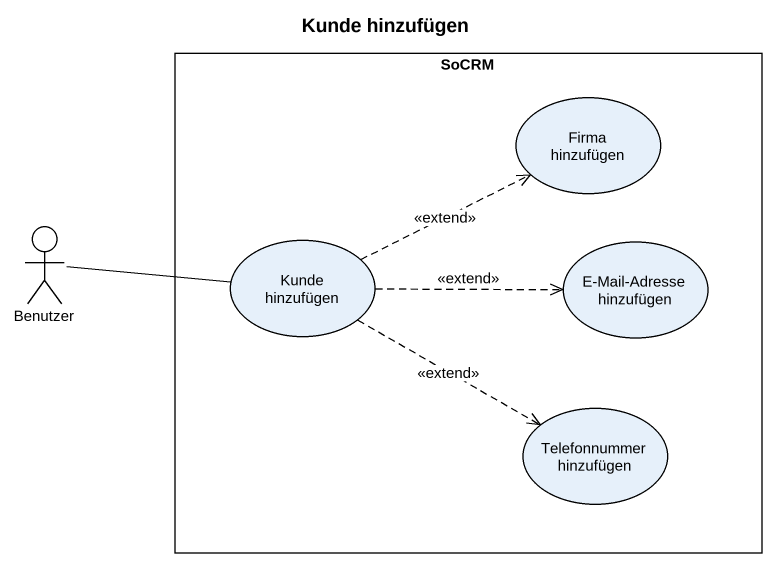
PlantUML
@startuml
title Kunde hinzufügen
rectangle SoCRM {
  usecase "Firma hinzufügen" as Firma_hinzufügen
  usecase "Kunde hinzufügen" as Kunde_hinzufügen
  usecase "E-Mail-Adresse hinzufügen" as E_Mail_Adresse_hinzufügen
  usecase "Telefonnummer hinzufügen" as Telefonnummer_hinzufügen
}
actor Benutzer
Benutzer -right- Kunde_hinzufügen
Kunde_hinzufügen .right.> Firma_hinzufügen : <<extend>>
Kunde_hinzufügen .right.> E_Mail_Adresse_hinzufügen : <<extend>>
Kunde_hinzufügen .right.> Telefonnummer_hinzufügen : <<extend>>
@enduml
